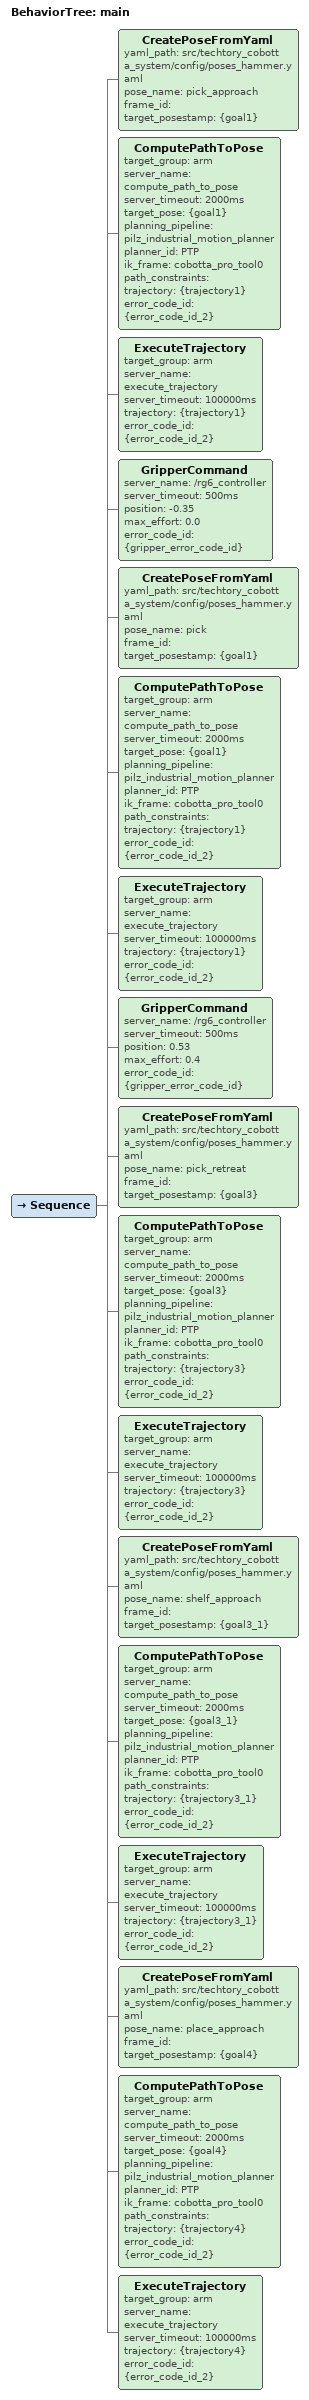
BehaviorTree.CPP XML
<?xml version="1.0" encoding="UTF-8"?>
<root BTCPP_format="4"
      main_tree_to_execute="main">
  <BehaviorTree ID="main">
      <Sequence>
      <!-- Open the gripper before approaching the object.
           OnRobot RG6: position -0.628 = open, 0.628 = close. -->
      <CreatePoseFromYaml yaml_path="src/techtory_cobotta_system/config/poses_hammer.yaml"
                            pose_name="pick_approach"
                            frame_id=""
                            target_posestamp="{goal1}"/>
      <ComputePathToPose target_group="arm"
                         server_name="compute_path_to_pose"
                         server_timeout="2000ms"
                         target_pose="{goal1}"
                         planning_pipeline="pilz_industrial_motion_planner"
                         planner_id="PTP"
                         ik_frame="cobotta_pro_tool0"
                         path_constraints=""
                         trajectory="{trajectory1}"
                         error_code_id="{error_code_id_2}"/>
      <ExecuteTrajectory target_group="arm"
                         server_name="execute_trajectory"
                         server_timeout="100000ms"
                         trajectory="{trajectory1}"
                         error_code_id="{error_code_id_2}"/>

        <GripperCommand server_name="/rg6_controller"
                      server_timeout="500ms"
                      position="-0.35"
                      max_effort="0.0"
                      error_code_id="{gripper_error_code_id}"/>

      <CreatePoseFromYaml yaml_path="src/techtory_cobotta_system/config/poses_hammer.yaml"
                            pose_name="pick"
                            frame_id=""
                            target_posestamp="{goal1}"/>
      <ComputePathToPose target_group="arm"
                         server_name="compute_path_to_pose"
                         server_timeout="2000ms"
                         target_pose="{goal1}"
                         planning_pipeline="pilz_industrial_motion_planner"
                         planner_id="PTP"
                         ik_frame="cobotta_pro_tool0"
                         path_constraints=""
                         trajectory="{trajectory1}"
                         error_code_id="{error_code_id_2}"/>
      <ExecuteTrajectory target_group="arm"
                         server_name="execute_trajectory"
                         server_timeout="100000ms"
                         trajectory="{trajectory1}"
                         error_code_id="{error_code_id_2}"/>

    <GripperCommand server_name="/rg6_controller"
                      server_timeout="500ms"
                      position="0.53"
                      max_effort="0.4"
                      error_code_id="{gripper_error_code_id}"/>

            <CreatePoseFromYaml yaml_path="src/techtory_cobotta_system/config/poses_hammer.yaml"
                            pose_name="pick_retreat"
                            frame_id=""
                            target_posestamp="{goal3}"/>
      <ComputePathToPose target_group="arm"
                         server_name="compute_path_to_pose"
                         server_timeout="2000ms"
                         target_pose="{goal3}"
                         planning_pipeline="pilz_industrial_motion_planner"
                         planner_id="PTP"
                         ik_frame="cobotta_pro_tool0"
                         path_constraints=""
                         trajectory="{trajectory3}"
                         error_code_id="{error_code_id_2}"/>
      <ExecuteTrajectory target_group="arm"
                         server_name="execute_trajectory"
                         server_timeout="100000ms"
                         trajectory="{trajectory3}"
                         error_code_id="{error_code_id_2}"/>

              <CreatePoseFromYaml yaml_path="src/techtory_cobotta_system/config/poses_hammer.yaml"
                            pose_name="shelf_approach"
                            frame_id=""
                            target_posestamp="{goal3_1}"/>
      <ComputePathToPose target_group="arm"
                         server_name="compute_path_to_pose"
                         server_timeout="2000ms"
                         target_pose="{goal3_1}"
                         planning_pipeline="pilz_industrial_motion_planner"
                         planner_id="PTP"
                         ik_frame="cobotta_pro_tool0"
                         path_constraints=""
                         trajectory="{trajectory3_1}"
                         error_code_id="{error_code_id_2}"/>
      <ExecuteTrajectory target_group="arm"
                         server_name="execute_trajectory"
                         server_timeout="100000ms"
                         trajectory="{trajectory3_1}"
                         error_code_id="{error_code_id_2}"/>
      <CreatePoseFromYaml yaml_path="src/techtory_cobotta_system/config/poses_hammer.yaml"
                            pose_name="place_approach"
                            frame_id=""
                            target_posestamp="{goal4}"/>
      <ComputePathToPose target_group="arm"
                         server_name="compute_path_to_pose"
                         server_timeout="2000ms"
                         target_pose="{goal4}"
                         planning_pipeline="pilz_industrial_motion_planner"
                         planner_id="PTP"
                         ik_frame="cobotta_pro_tool0"
                         path_constraints=""
                         trajectory="{trajectory4}"
                         error_code_id="{error_code_id_2}"/>
      <ExecuteTrajectory target_group="arm"
                         server_name="execute_trajectory"
                         server_timeout="100000ms"
                         trajectory="{trajectory4}"
                         error_code_id="{error_code_id_2}"/>

      </Sequence>
  </BehaviorTree>

</root>
